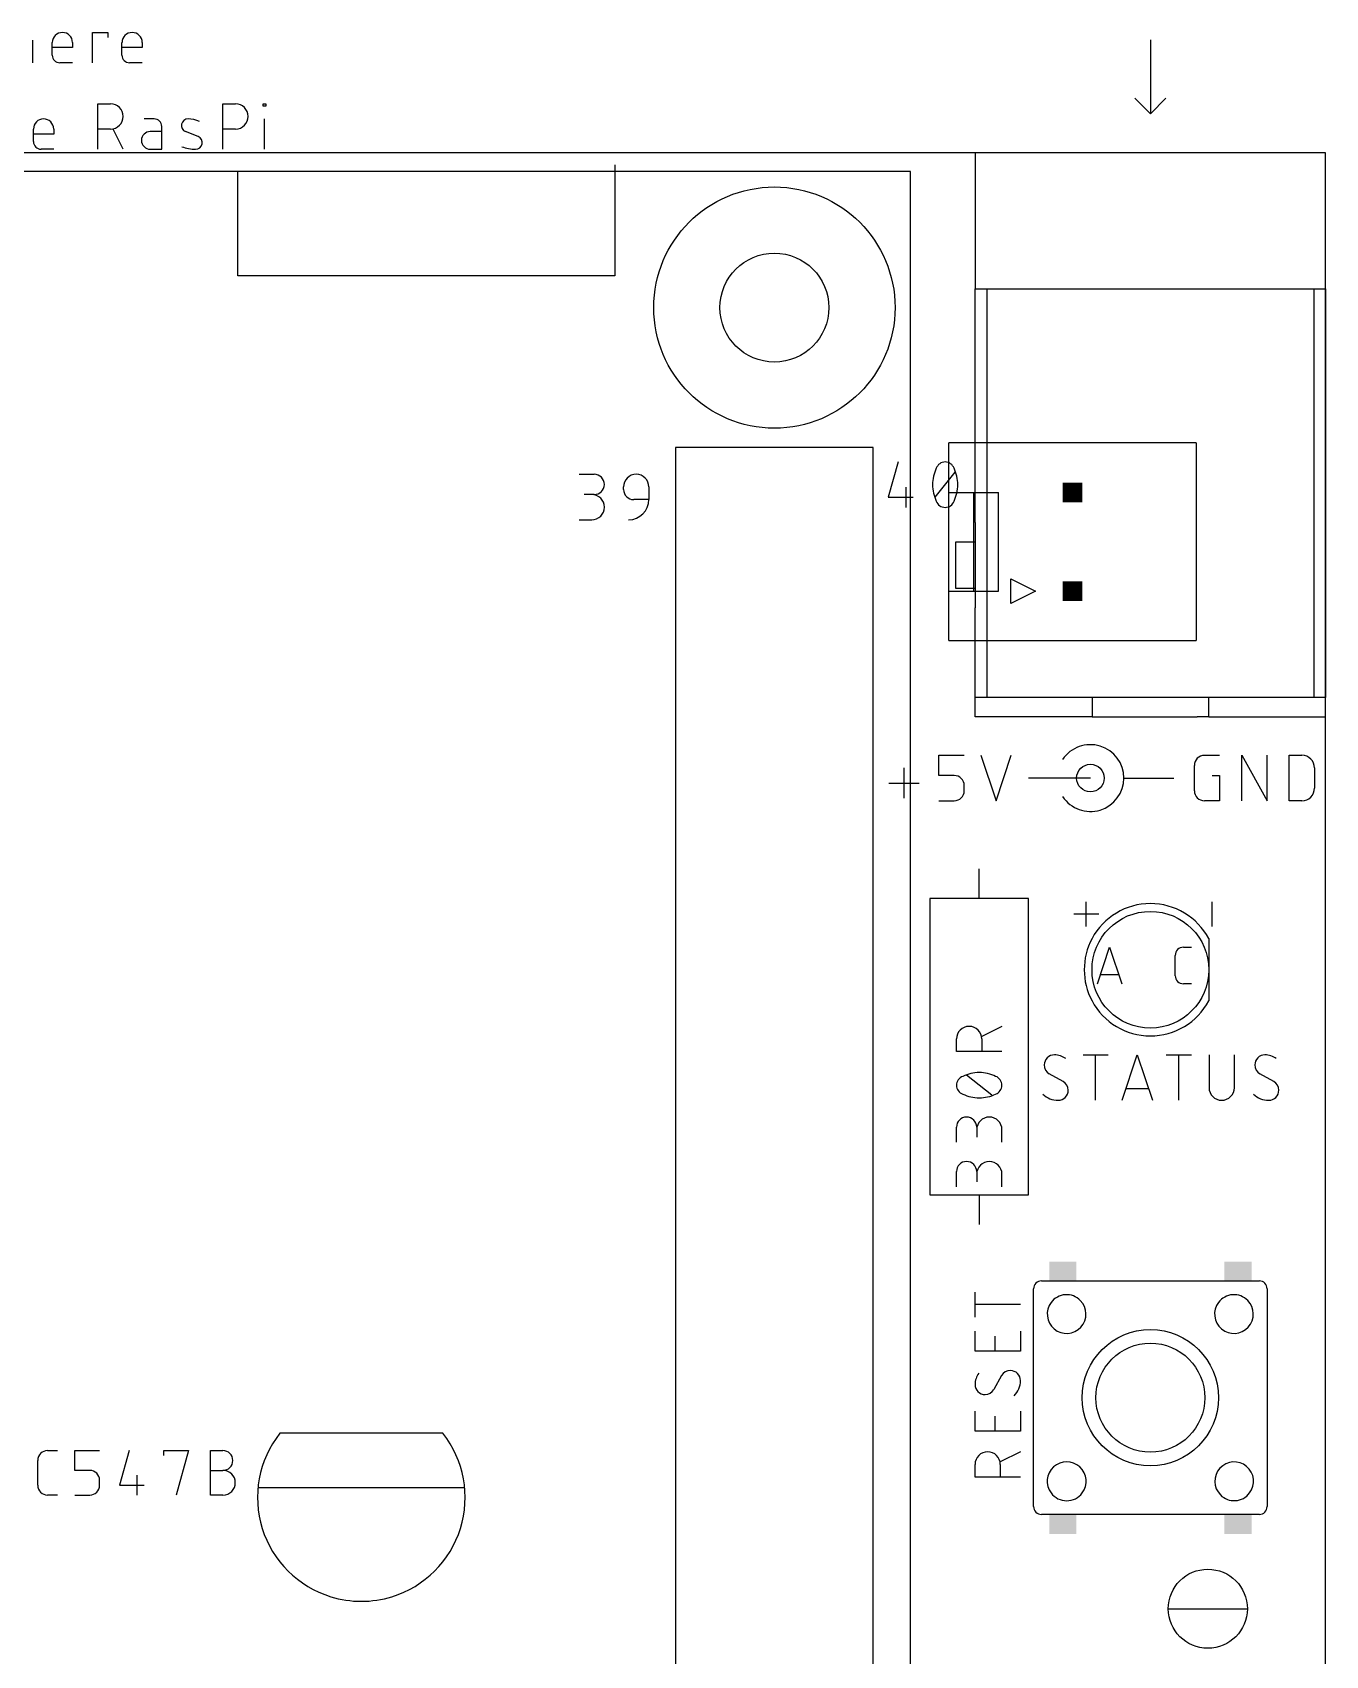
# Model space of a CAD drawing. Extents: x 0 to 67, y -11.6 to 82.9.
# Drawn here: x 33.78 to 67, y 31.37 to 73.09 of the extents above; entities that cross this region are included whole.
import ezdxf

# ---------------------------------------------------------------- set-up
doc = ezdxf.new("R2010")
doc.units = 0
for name, color, linetype in [('20', 30, 'CONTINUOUS'), ('21', 253, 'CONTINUOUS'), ('42', 175, 'CONTINUOUS'), ('51', 253, 'CONTINUOUS')]:
    doc.layers.add(name, color=color, linetype=linetype)

# ---------------------------------------------------------------- blocks, each defined once
blk = doc.blocks.new('RECT')
blk.add_solid([(-0.5, -0.5), (0.5, -0.5), (-0.5, 0.5), (0.5, 0.5)])

msp = doc.modelspace()

# ---------------------------------------------------------------- linework, layer by layer
at = {"layer": '20'}
for p, q in [((67, 70), (0, 70)), ((67, 4), (67, 70))]:
    msp.add_line(p, q, dxfattribs=at)
at = {"layer": '21'}
for p, q in [((62.5, 72.9), (62.5, 71)), ((62.5, 71), (62.1, 71.4)), ((62.5, 71), (62.9, 71.4)), ((67, 70), (58, 70)), ((58, 70), (58, 66.5)), ((67, 66.5), (67, 70)), ((58, 66.5), (58.3, 66.5)), ((58, 60.5), (58, 66.5)), ((58.3, 66.5), (66.7, 66.5)), ((58.3, 66.5), (58.3, 60.3)), ((66.7, 66.5), (67, 66.5)), ((66.7, 66.5), (66.7, 56)), ((67, 66.5), (67, 56)), ((55.38, 62.42), (50.3, 62.42)), ((50.3, 62.42), (50.3, 11.62)), ((55.38, 11.62), (55.38, 62.42)), ((63.675, 62.54), (57.325, 62.54)), ((57.325, 61.27), (57.325, 62.54)), ((63.675, 62.54), (63.675, 57.46)), ((56.0192, 62.0517), (55.7596, 61.1429)), ((56.9675, 61.1429), (57.4868, 61.7921)), ((47.8221, 61.7342), (48.2116, 61.7342)), ((48.9651, 61.3447), (48.9651, 61.4096)), ((49.6142, 61.4096), (49.6142, 61.0851)), ((56.214, 61.4026), (56.214, 60.8833)), ((48.2116, 61.2149), (47.9519, 61.2149)), ((49.6142, 61.0851), (49.2247, 61.0851)), ((55.7596, 61.1429), (56.4087, 61.1429)), ((57.325, 58.73), (57.325, 61.27)), ((57.325, 61.27), (57.96, 61.27)), ((57.96, 58.73), (57.96, 61.27)), ((57.96, 61.27), (58.595, 61.27)), ((58.595, 58.73), (58.595, 61.27)), ((47.8221, 60.5658), (48.1466, 60.5658)), ((58.9125, 58.4125), (58.9125, 59.0475)), ((58.9125, 59.0475), (59.5475, 58.73)), ((57.325, 57.46), (57.325, 58.73)), ((57.325, 58.73), (57.96, 58.73)), ((57.96, 58.73), (58.595, 58.73)), ((58.3, 58.5), (58.3, 56)), ((59.5475, 58.73), (58.9125, 58.4125)), ((58, 56), (58, 58.3)), ((57.325, 57.46), (63.675, 57.46)), ((58.3, 56), (58, 56)), ((58, 55.5), (58, 56)), ((61, 56), (58.3, 56)), ((61.3, 56), (61, 56)), ((61, 56), (61, 55.5)), ((64, 56), (63.7, 56)), ((66.7, 56), (64, 56)), ((64, 55.5), (64, 56)), ((67, 56), (66.7, 56)), ((67, 55.5), (67, 56)), ((61, 55.5), (58, 55.5)), ((61, 55.5), (61.3, 55.5)), ((64, 55.5), (63.7, 55.5)), ((64, 55.5), (67, 55.5)), ((57.0678, 53.9918), (57.0678, 54.5111)), ((57.0678, 54.5111), (57.7169, 54.5111)), ((58.1459, 54.5111), (58.5354, 53.3427)), ((58.5354, 53.3427), (58.9248, 54.5111)), ((63.6302, 53.6023), (63.6302, 54.2514)), ((63.8898, 54.5111), (64.2793, 54.5111)), ((64.8494, 53.3427), (64.8494, 54.5111)), ((64.8494, 54.5111), (65.4985, 53.3427)), ((65.4985, 53.3427), (65.4985, 54.5111)), ((66.0686, 53.3427), (66.0686, 54.5111)), ((66.0686, 54.5111), (66.3931, 54.5111)), ((56.1732, 53.4076), (56.1732, 54.1865)), ((57.4573, 53.9918), (57.0678, 53.9918)), ((60.96, 53.9269), (59.3725, 53.9269)), ((61.8331, 53.9269), (63.1031, 53.9269)), ((64.0846, 53.9918), (64.2793, 53.9918)), ((64.2793, 53.9918), (64.2793, 53.3427)), ((66.7177, 54.1865), (66.7177, 53.6672)), ((55.7837, 53.7971), (56.5626, 53.7971)), ((57.7169, 53.6023), (57.7169, 53.7321)), ((57.0678, 53.3427), (57.4573, 53.3427)), ((64.2793, 53.3427), (63.8898, 53.3427)), ((66.3931, 53.3427), (66.0686, 53.3427)), ((58.1025, 50.8313), (58.1025, 51.5933)), ((56.8325, 50.8313), (56.8325, 43.2112)), ((59.3725, 50.8313), (56.8325, 50.8313)), ((59.3725, 43.2112), (59.3725, 50.8313)), ((60.8538, 50.1113), (60.8538, 50.7463)), ((64.0875, 50.1113), (64.0875, 50.7463)), ((61.1713, 50.4288), (60.5363, 50.4288)), ((57.5183, 46.8953), (57.5183, 47.2198)), ((58.6867, 47.5444), (58.1674, 47.2847)), ((58.1674, 47.2198), (58.1674, 46.8953)), ((58.6867, 46.8953), (57.5183, 46.8953)), ((60.7695, 46.8117), (61.4186, 46.8117)), ((61.0941, 45.6433), (61.0941, 46.8117)), ((61.7714, 45.6433), (62.1609, 46.8117)), ((62.1609, 46.8117), (62.5503, 45.6433)), ((62.9031, 46.8117), (63.5522, 46.8117)), ((63.2276, 45.6433), (63.2276, 46.8117)), ((64.008, 46.8117), (64.008, 45.9679)), ((64.6571, 45.9679), (64.6571, 46.8117)), ((60.2601, 46.1301), (59.9031, 46.3249)), ((65.6703, 46.1301), (65.3133, 46.3249)), ((58.4271, 45.7717), (57.7779, 46.291)), ((62.453, 45.9354), (61.8688, 45.9354)), ((57.5183, 44.5638), (57.5183, 44.9533)), ((58.0376, 44.9533), (58.0376, 44.6936)), ((58.6867, 44.5638), (58.6867, 44.8884)), ((57.5183, 43.4208), (57.5183, 43.8103)), ((58.0376, 43.8103), (58.0376, 43.5506)), ((58.6867, 43.4208), (58.6867, 43.7454)), ((56.8325, 43.2112), (59.3725, 43.2112)), ((58.1025, 43.2112), (58.1025, 42.4492)), ((61.05, 41), (63.95, 41)), ((57.9946, 40.067), (57.9946, 40.7161)), ((59.5, 35.6), (59.5, 40.75)), ((65.5, 40.75), (65.5, 35.25)), ((59.163, 40.3915), (57.9946, 40.3915)), ((57.9946, 39.1929), (57.9946, 39.7122)), ((59.163, 39.7122), (59.163, 39.1929)), ((58.5138, 39.1929), (58.5138, 39.5824)), ((59.163, 39.1929), (57.9946, 39.1929)), ((58.6761, 38.567), (58.4814, 38.21)), ((57.9946, 37.1355), (57.9946, 37.6548)), ((59.163, 37.6548), (59.163, 37.1355)), ((59.163, 37.1355), (57.9946, 37.1355)), ((58.5138, 37.1355), (58.5138, 37.525)), ((44.3225, 37.0835), (40.1325, 37.0835)), ((33.9116, 35.75), (33.9116, 36.385)), ((34.1656, 36.639), (34.4196, 36.639)), ((34.8679, 36.131), (34.8679, 36.639)), ((34.8679, 36.639), (35.5029, 36.639)), ((36.2649, 36.639), (36.0109, 35.75)), ((37.1538, 36.512), (37.1538, 36.639)), ((37.1538, 36.639), (37.7889, 36.639)), ((37.7889, 36.639), (37.4714, 35.496)), ((38.354, 35.496), (38.354, 36.639)), ((38.354, 36.639), (38.6715, 36.639)), ((59.163, 36.6087), (58.6437, 36.349)), ((35.2489, 36.131), (34.8679, 36.131)), ((36.4554, 36.004), (36.4554, 35.496)), ((38.354, 36.131), (38.6715, 36.131)), ((57.9946, 35.9596), (57.9946, 36.2841)), ((59.163, 35.9596), (57.9946, 35.9596)), ((58.6437, 36.2841), (58.6437, 35.9596)), ((34.4196, 35.496), (34.1656, 35.496)), ((34.8679, 35.496), (35.2489, 35.496)), ((35.5029, 35.75), (35.5029, 35.877)), ((36.0109, 35.75), (36.6459, 35.75)), ((38.6715, 35.496), (38.354, 35.496)), ((39.9735, 35.6865), (39.5725, 35.6865)), ((42.5135, 35.6865), (41.9415, 35.6865)), ((44.8825, 35.6865), (44.4815, 35.6865)), ((63.95, 35), (61.1, 35))]:
    msp.add_line(p, q, dxfattribs=at)
for centre, radius in [((60.96, 53.9269), 0.355), ((62.5, 38), 1.75), ((62.5, 38), 1.4), ((63.9763, 32.575), 1.016)]:
    msp.add_circle(centre, radius, dxfattribs=at)
for centre, radius, start, end in [((57.8654, 61.4675), 0.9628, 154.0109, 180.0001), ((57.2271, 61.8115), 0.2402, 90, 161.0751), ((57.2271, 61.8115), 0.2402, 18.9248, 90.0002), ((56.5889, 61.4675), 0.9629, 359.9999, 25.9891), ((48.2116, 61.4746), 0.2596, 270, 90), ((49.2896, 61.4096), 0.3246, 0, 180), ((49.2247, 61.3447), 0.2596, 180, 270), ((57.8655, 61.4675), 0.9629, 180, 205.9888), ((56.5888, 61.4675), 0.9629, 334.0112, 360), ((48.1466, 60.8904), 0.3246, 270, 90), ((49.0949, 61.0851), 0.5193, 270, 0), ((57.2271, 61.1235), 0.2402, 198.9254, 269.9998), ((57.2271, 61.1235), 0.2402, 270, 341.0747), ((60.96, 53.9269), 0.8586, 213.6901, 146.3099), ((63.8898, 54.2514), 0.2596, 90.0007, 180), ((66.3931, 54.1865), 0.3246, 0, 90), ((57.4573, 53.7321), 0.2596, 0, 90), ((57.4573, 53.6023), 0.2596, 270, 0), ((63.8898, 53.6023), 0.2596, 180, 270), ((66.3931, 53.6672), 0.3246, 269.9994, 0), ((62.5, 49), 1.7, 28.0725, 151.9275), ((62.5, 49), 1.7, 28.0725, 151.9275), ((62.5, 49), 1.7, 208.0725, 331.9275), ((62.5, 49), 1.7, 208.0725, 331.9275), ((57.8429, 47.2198), 0.3246, 0, 180), ((60.0329, 46.5521), 0.2596, 89.9993, 180), ((60.0329, 46.3249), 0.4868, 53.1301, 89.9993), ((65.4431, 46.5521), 0.2596, 89.9993, 180), ((65.4431, 46.3249), 0.4868, 53.1301, 89.9993), ((58.1025, 45.393), 0.9629, 90.0001, 115.9889), ((58.1025, 45.393), 0.9629, 64.0112, 90), ((60.037, 46.5521), 0.2637, 179.9998, 239.4902), ((65.4471, 46.5521), 0.2637, 179.9998, 239.4902), ((57.7585, 46.0313), 0.2402, 108.924, 180.0001), ((57.7585, 46.0313), 0.2402, 180, 251.0758), ((58.4465, 46.0313), 0.2402, 0, 71.0747), ((58.4465, 46.0313), 0.2402, 288.9254, 359.9998), ((60.1303, 45.9029), 0.2596, 270, 0), ((60.1262, 45.9029), 0.2637, 0.0001, 59.4899), ((64.3325, 45.9679), 0.3246, 180, 0), ((65.5405, 45.9029), 0.2596, 270, 0), ((65.5364, 45.9029), 0.2637, 0.0001, 59.4899), ((58.1025, 46.6697), 0.9629, 244.0111, 269.9999), ((58.1025, 46.6697), 0.9629, 270, 295.9888), ((60.1303, 46.1918), 0.5485, 224.761, 269.9999), ((65.5405, 46.1918), 0.5485, 224.761, 269.9999), ((57.7779, 44.9533), 0.2596, 0, 180), ((58.3621, 44.8884), 0.3246, 0, 180), ((57.7779, 43.8103), 0.2596, 0, 180), ((58.3621, 43.7454), 0.3246, 0, 180), ((60.3467, 40.1498), 0.4975, 142.8791, 44.749), ((64.6467, 40.1498), 0.4975, 142.8791, 44.749), ((58.4814, 38.3398), 0.4868, 143.1294, 180), ((58.9033, 38.4331), 0.2637, 90.0001, 149.4899), ((58.9033, 38.4372), 0.2596, 0, 90), ((58.6144, 38.4372), 0.5485, 314.761, 359.9999), ((58.2542, 38.3398), 0.2596, 180, 270), ((58.2542, 38.3438), 0.2637, 269.9998, 329.4902), ((42.227, 35.4325), 2.667, 141.7529, 252.8529), ((42.2275, 35.4325), 2.667, 287.1468, 38.2458), ((34.1656, 36.385), 0.254, 90, 180), ((38.6715, 36.385), 0.254, 270, 90), ((58.3191, 36.2841), 0.3246, 0, 180), ((60.35, 35.85), 0.5, 323.1301, 216.8699), ((64.6533, 35.8502), 0.4975, 322.8791, 224.749), ((35.2489, 35.877), 0.254, 0, 90), ((38.6715, 35.8135), 0.3175, 270, 90), ((34.1656, 35.75), 0.254, 180, 270), ((35.2489, 35.75), 0.254, 270, 0)]:
    msp.add_arc(centre, radius, start, end, dxfattribs=at)
at = {"layer": '42'}
for p, q in [((48.7363, 69.6912), (48.7363, 66.8338)), ((39.0525, 66.8338), (39.0525, 69.5325)), ((48.7363, 66.8338), (39.0525, 66.8338))]:
    msp.add_line(p, q, dxfattribs=at)
at = {"layer": '51'}
for p, q in [((35.3221, 72.3133), (35.3221, 73.0922)), ((35.3221, 73.0922), (35.7115, 73.0922)), ((35.7115, 73.0922), (35.7115, 72.9624)), ((33.7773, 72.8975), (33.7773, 72.3133)), ((34.2867, 72.508), (34.2867, 72.8326)), ((34.806, 72.7028), (34.2867, 72.7028)), ((34.806, 72.8326), (34.806, 72.7028)), ((36.0774, 72.508), (36.0774, 72.8326)), ((36.5967, 72.7028), (36.0774, 72.7028)), ((36.5967, 72.8326), (36.5967, 72.7028)), ((34.806, 72.3133), (34.4814, 72.3133)), ((36.5967, 72.3133), (36.2721, 72.3133)), ((35.4597, 70.0908), (35.4597, 71.2592)), ((35.4597, 71.2592), (35.7842, 71.2592)), ((38.6696, 70.0908), (38.6696, 71.2592)), ((38.6696, 71.2592), (38.9942, 71.2592)), ((39.7068, 71.1943), (39.7068, 71.2592)), ((39.7068, 71.2592), (39.7717, 71.2592)), ((39.7717, 71.1943), (39.7068, 71.1943)), ((39.7717, 71.2592), (39.7717, 71.1943)), ((33.8027, 70.2855), (33.8027, 70.6101)), ((34.322, 70.6101), (34.322, 70.4803)), ((35.7842, 70.6101), (35.4597, 70.6101)), ((36.1088, 70.0908), (35.8491, 70.6101)), ((36.9027, 70.8697), (36.643, 70.8697)), ((37.0974, 70.5452), (36.8053, 70.5452)), ((37.0974, 70.0908), (37.0974, 70.675)), ((38.0346, 70.4154), (37.7101, 70.5452)), ((38.9942, 70.6101), (38.6696, 70.6101)), ((39.7392, 70.0908), (39.7392, 70.8697)), ((34.322, 70.4803), (33.8027, 70.4803)), ((34.322, 70.0908), (33.9974, 70.0908)), ((36.8053, 70.0908), (37.0974, 70.0908)), ((56.34, 69.52), (0.34, 69.52)), ((56.34, 4.27), (56.34, 69.52)), ((58, 60.5), (58, 60)), ((58.3, 60.3), (58.3, 58.5)), ((57.5, 58.8), (57.5, 60)), ((57.5, 60), (58, 60)), ((58, 60), (58, 58.8)), ((58, 58.8), (57.5, 58.8)), ((58, 58.8), (58, 58.3)), ((63.7, 56), (61.3, 56)), ((61.3, 55.5), (63.7, 55.5)), ((64, 49.8), (64, 48.2)), ((61.1381, 48.6381), (61.4514, 49.5779)), ((61.4514, 49.5779), (61.7646, 48.6381)), ((63.1381, 48.8469), (63.1381, 49.3691)), ((63.3469, 49.5779), (63.5558, 49.5779)), ((61.6863, 48.873), (61.2164, 48.873)), ((63.5558, 48.6381), (63.3469, 48.6381)), ((59.7, 41), (61.05, 41)), ((63.95, 41), (65.3, 41)), ((59.5, 40.75), (59.5, 40.8)), ((65.5, 40.8), (65.5, 40.75)), ((41.9415, 35.6865), (39.9735, 35.6865)), ((44.4815, 35.6865), (42.5135, 35.6865)), ((59.5, 35.2), (59.5, 35.6)), ((65.5, 35.25), (65.5, 35.2)), ((61.1, 35), (59.7, 35)), ((65.3, 35), (63.95, 35)), ((62.9603, 32.575), (64.9922, 32.575))]:
    msp.add_line(p, q, dxfattribs=at)
for centre, radius in [((52.84, 66.02), 3.1), ((52.84, 66.02), 1.4), ((62.5, 49), 1.5)]:
    msp.add_circle(centre, radius, dxfattribs=at)
for centre, radius, start, end in [((34.5464, 72.8326), 0.2596, 0, 180), ((36.3371, 72.8326), 0.2596, 0, 180), ((34.4814, 72.508), 0.1947, 180, 270), ((36.2721, 72.508), 0.1947, 180, 270), ((35.7842, 70.9346), 0.3246, 270, 90), ((38.9942, 70.9346), 0.3246, 270, 90), ((34.0624, 70.6101), 0.2596, 0, 180), ((36.8053, 70.318), 0.2272, 90, 270), ((36.9027, 70.675), 0.1947, 0, 90), ((37.7726, 70.7014), 0.1683, 89.1818, 248.1989), ((37.7645, 70.1327), 0.7371, 65.7612, 89.1819), ((33.9974, 70.2855), 0.1947, 180, 270), ((37.9854, 71.1915), 1.1008, 250.209, 269.1819), ((37.9721, 70.2591), 0.1683, 269.1818, 68.1989), ((62.5, 49), 1.7, 151.9275, 208.0725), ((63.3469, 49.3691), 0.2088, 90.0009, 180), ((63.3469, 48.8469), 0.2088, 180, 270), ((59.7, 40.8), 0.2, 90, 180), ((65.3, 40.8), 0.2, 0, 90), ((60.3467, 40.1498), 0.4975, 44.749, 142.8791), ((64.6467, 40.1498), 0.4975, 44.749, 142.8791), ((60.35, 35.85), 0.5, 216.8699, 323.1301), ((64.6533, 35.8502), 0.4975, 224.749, 322.8791), ((59.7, 35.2), 0.2, 180, 270), ((65.3, 35.2), 0.2, 270, 0), ((42.2275, 35.4325), 2.667, 252.8532, 287.1468)]:
    msp.add_arc(centre, radius, start, end, dxfattribs=at)

# ---------------------------------------------------------------- block references
for p, xscale, yscale, rotation in [((60.5, 61.27), 0.508, 0.508, 90), ((60.5, 58.73), 0.508, 0.508, 90), ((60.25, 41.25), 0.5, 0.7, 270), ((64.75, 41.25), 0.5, 0.7, 270), ((60.25, 34.75), 0.5, 0.7, 270), ((64.75, 34.75), 0.5, 0.7, 270)]:
    msp.add_blockref('RECT', p, dxfattribs=dict(at, xscale=xscale, yscale=yscale, rotation=rotation))

doc.saveas('drawing.dxf')
